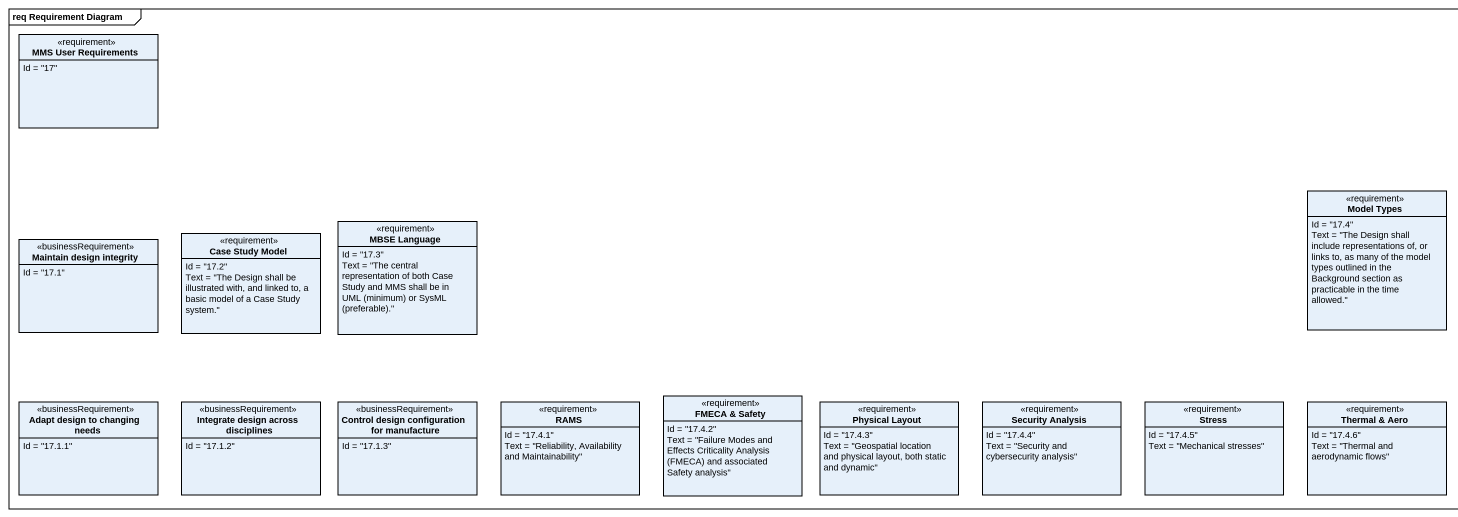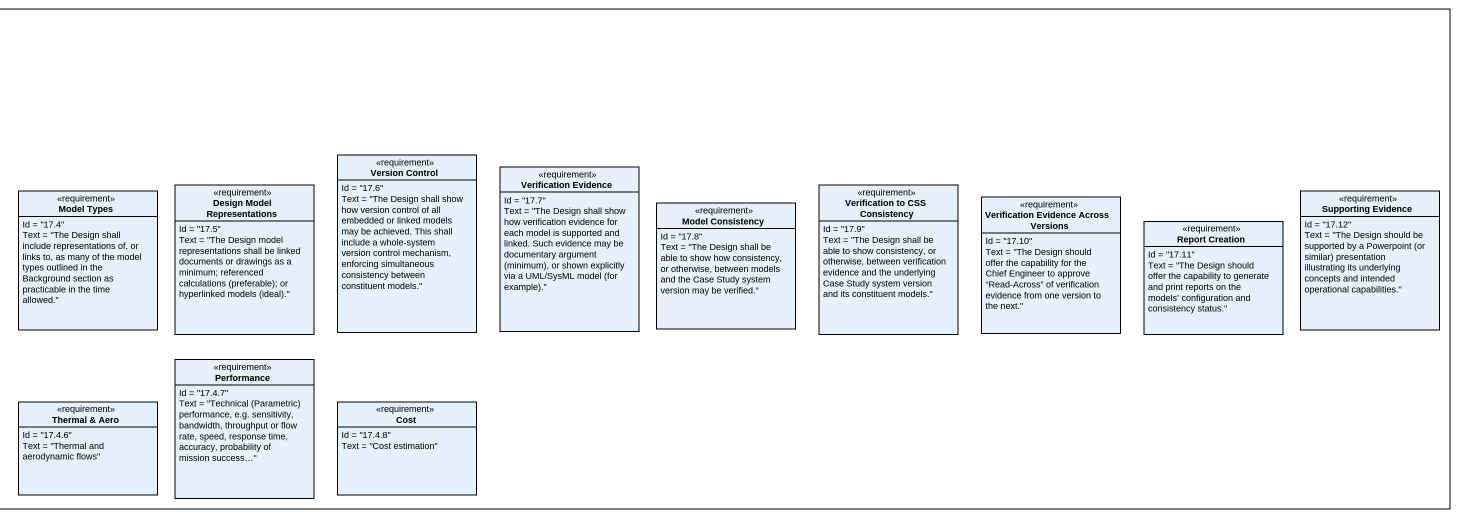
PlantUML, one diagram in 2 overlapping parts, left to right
@startuml
mainframe req Requirement Diagram
hide circle
hide empty members
class "MMS User Requirements" as MMS_User_Requirements <<requirement>> {
  Id = "17"
}
class "Version Control" as Version_Control <<requirement>> {
  Id = "17.6"
  Text = "The Design shall show how version control of all embedded or linked models may be achieved. This shall include a whole-system version control mechanism, enforcing simultaneous consistency between constituent models."
}
class "Model Types" as Model_Types <<requirement>> {
  Id = "17.4"
  Text = "The Design shall include representations of, or links to, as many of the model types outlined in the Background section as practicable in the time allowed."
}
class "Design Model Representations" as Design_Model_Representations <<requirement>> {
  Id = "17.5"
  {field} Text = "The Design model representations shall be linked documents or drawings as a minimum; referenced calculations (preferable); or hyperlinked models (ideal)."
}
class "Verification Evidence" as Verification_Evidence <<requirement>> {
  Id = "17.7"
  {field} Text = "The Design shall show how verification evidence for each model is supported and linked. Such evidence may be documentary argument (minimum), or shown explicitly via a UML/SysML model (for example)."
}
class "Verification to CSS Consistency" as Verification_to_CSS <<requirement>> {
  Id = "17.9"
  Text = "The Design shall be able to show consistency, or otherwise, between verification evidence and the underlying Case Study system version and its constituent models."
}
class "Verification Evidence Across Versions" as Verification_Evidence_2 <<requirement>> {
  Id = "17.10"
  Text = "The Design should offer the capability for the Chief Engineer to approve “Read-Across” of verification evidence from one version to the next."
}
class "Supporting Evidence" as Supporting_Evidence <<requirement>> {
  Id = "17.12"
  {field} Text = "The Design should be supported by a Powerpoint (or similar) presentation illustrating its underlying concepts and intended operational capabilities."
}
class "Case Study Model" as Case_Study_Model <<requirement>> {
  Id = "17.2"
  Text = "The Design shall be illustrated with, and linked to, a basic model of a Case Study system."
}
class "MBSE Language" as MBSE_Language <<requirement>> {
  Id = "17.3"
  {field} Text = "The central representation of both Case Study and MMS shall be in UML (minimum) or SysML (preferable)."
}
class "Model Consistency" as Model_Consistency <<requirement>> {
  Id = "17.8"
  Text = "The Design shall be able to show how consistency, or otherwise, between models and the Case Study system version may be verified."
}
class "Report Creation" as Report_Creation <<requirement>> {
  Id = "17.11"
  Text = "The Design should offer the capability to generate and print reports on the models’ configuration and consistency status."
}
class "Maintain design integrity" as Maintain_design_integrity <<businessRequirement>> {
  Id = "17.1"
}
class Performance <<requirement>> {
  Id = "17.4.7"
  {field} Text = "Technical (Parametric) performance, e.g. sensitivity, bandwidth, throughput or flow rate, speed, response time, accuracy, probability of mission success…"
}
class "Adapt design to changing needs" as Adapt_design_to_changing <<businessRequirement>> {
  Id = "17.1.1"
}
class "Integrate design across disciplines" as Integrate_design_across <<businessRequirement>> {
  Id = "17.1.2"
}
class "Control design configuration for manufacture" as Control_design <<businessRequirement>> {
  Id = "17.1.3"
}
class RAMS <<requirement>> {
  Id = "17.4.1"
  Text = "Reliability, Availability and Maintainability"
}
class "FMECA & Safety" as FMECA_Safety <<requirement>> {
  Id = "17.4.2"
  {field} Text = "Failure Modes and Effects Criticality Analysis (FMECA) and associated Safety analysis"
}
class "Physical Layout" as Physical_Layout <<requirement>> {
  Id = "17.4.3"
  Text = "Geospatial location and physical layout, both static and dynamic"
}
class "Security Analysis" as Security_Analysis <<requirement>> {
  Id = "17.4.4"
  Text = "Security and cybersecurity analysis"
}
class Stress <<requirement>> {
  Id = "17.4.5"
  Text = "Mechanical stresses"
}
class "Thermal & Aero" as Thermal_Aero <<requirement>> {
  Id = "17.4.6"
  Text = "Thermal and aerodynamic flows"
}
class Cost <<requirement>> {
  Id = "17.4.8"
  Text = "Cost estimation"
}
@enduml
